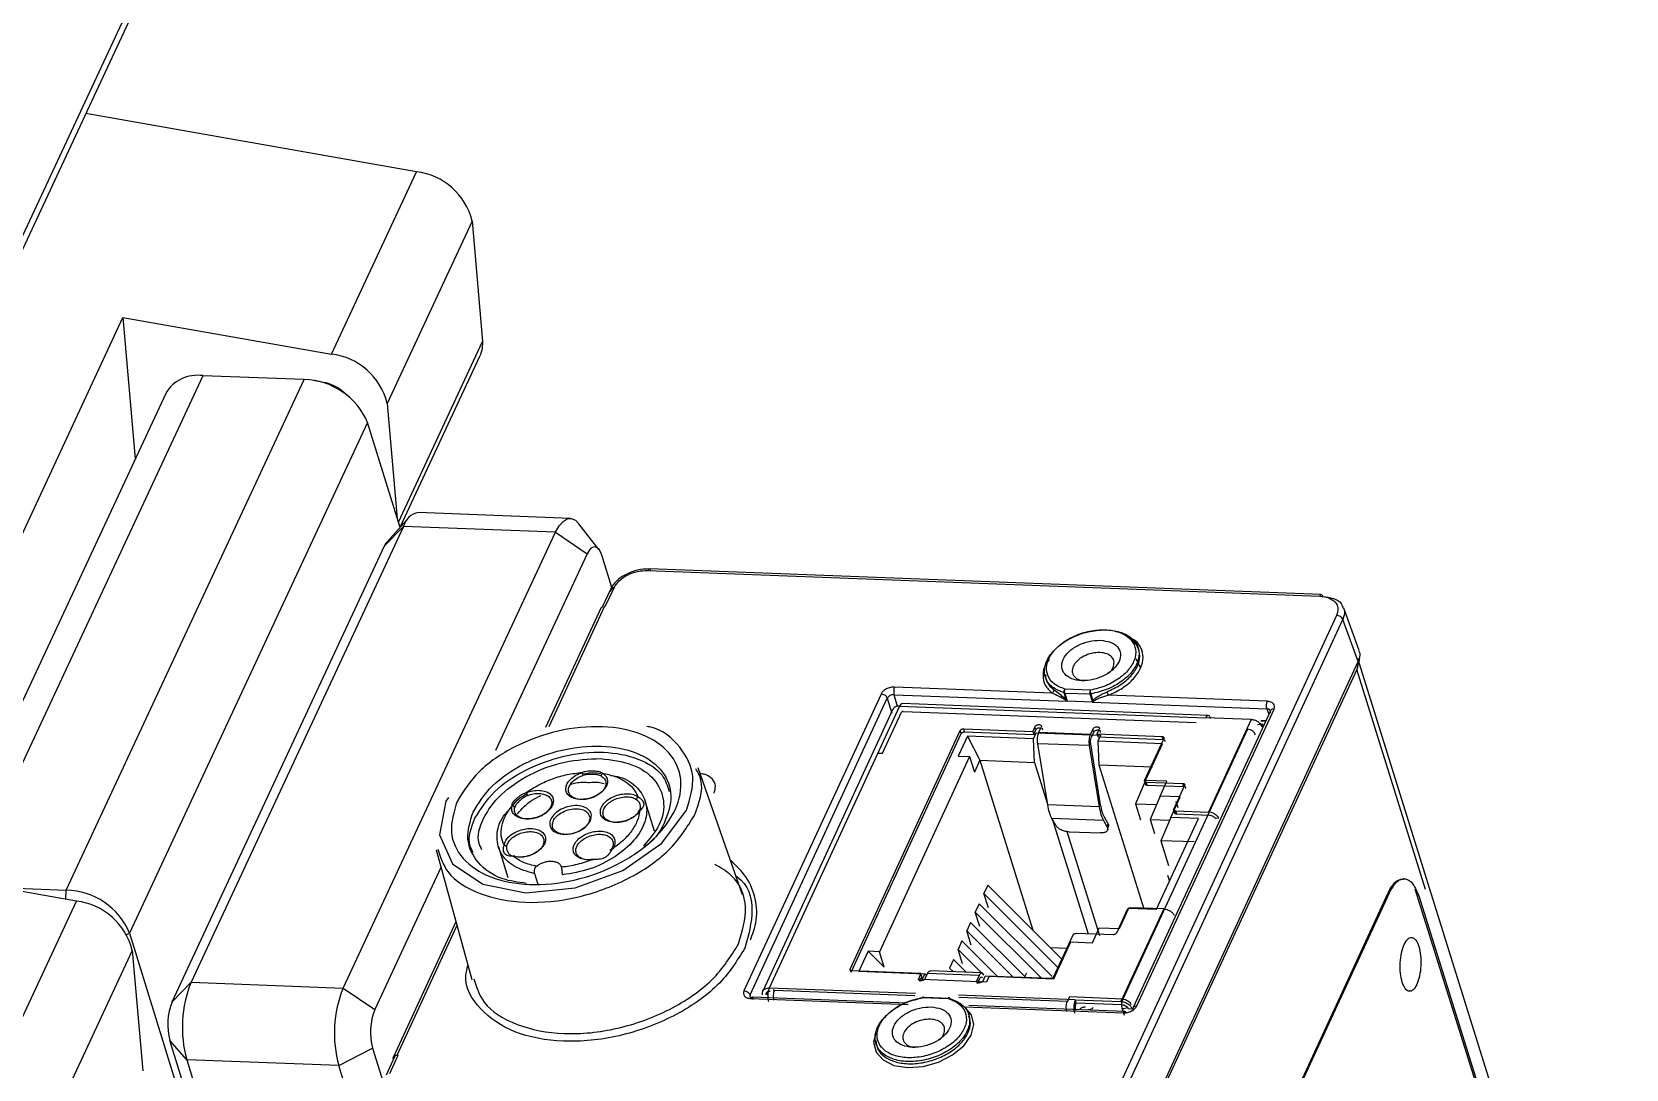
# Model space of a CAD drawing. Header units: millimetres. Extents: x 0 to 420, y 0 to 297.
# Drawn here: x 138.9 to 196.9, y 145.5 to 183.3 of the extents above; entities that cross this region are included whole.
import ezdxf

# ---------------------------------------------------------------- set-up
doc = ezdxf.new("R2010")
doc.units = ezdxf.units.MM

msp = doc.modelspace()

# ---------------------------------------------------------------- linework, layer by layer
at = {"color": 7, "linetype": 'Continuous', "lineweight": 25}
for p, q in [((90.413, 72.64), (162.492, 227.228)), ((90.285, 71.874), (162.364, 226.462)), ((152.869, 178.168), (140.836, 180.29)), ((149.775, 171.533), (152.869, 178.168)), ((154.894, 176.375), (151.801, 169.74)), ((154.894, 176.375), (155.277, 171.999)), ((132.904, 152.968), (142.185, 172.872)), ((142.185, 172.872), (149.775, 171.533)), ((142.185, 172.872), (142.635, 167.728)), ((152.209, 165.42), (155.277, 171.999)), ((152.275, 165.234), (155.192, 171.489)), ((145.092, 170.75), (136.504, 152.333)), ((140.12, 152.032), (148.781, 170.609)), ((148.781, 170.609), (145.092, 170.75)), ((143.741, 170.101), (135.536, 152.503)), ((149.489, 170.507), (149.116, 170.573)), ((150.443, 169.954), (150.153, 170.198)), ((151.801, 169.74), (152.166, 165.558)), ((151.089, 169.044), (142.427, 150.467)), ((152.269, 165.227), (151.089, 169.044)), ((152.608, 165.601), (151.811, 164.721)), ((158.47, 165.558), (152.935, 165.77)), ((152.396, 165.266), (144.663, 148.679)), ((150.197, 148.468), (157.931, 165.055)), ((152.396, 165.266), (151.705, 164.554)), ((157.931, 165.055), (152.396, 165.266)), ((157.931, 165.055), (159.085, 164.272)), ((159.51, 164.427), (158.783, 165.364)), ((143.971, 147.967), (151.705, 164.554)), ((159.085, 164.272), (155.746, 157.112)), ((159.979, 163.044), (159.625, 164.188)), ((161.291, 163.666), (185.743, 162.731)), ((185.797, 162.782), (161.345, 163.717)), ((159.925, 162.969), (159.617, 162.302)), ((159.753, 162.37), (160.06, 163.034)), ((159.921, 162.895), (160.021, 163.029)), ((159.586, 162.311), (157.568, 157.943)), ((157.695, 157.989), (159.719, 162.372)), ((159.719, 162.372), (159.753, 162.37)), ((186.357, 162.028), (178.192, 144.357)), ((187.181, 160.751), (186.619, 162.294)), ((178.422, 144.205), (186.587, 161.876)), ((187.144, 160.345), (186.587, 161.876)), ((179.155, 160.788), (179.128, 160.865)), ((178.946, 142.6), (187.144, 160.345)), ((179.052, 160.463), (179.224, 160.107)), ((187.144, 160.345), (187.122, 160.125)), ((187.122, 160.125), (187.155, 160.302)), ((196.896, 129.212), (187.13, 160.459)), ((187.174, 160.304), (187.201, 160.54)), ((175.75, 159.81), (175.772, 159.731)), ((187.091, 160.058), (178.954, 142.447)), ((187.122, 160.125), (187.091, 160.058)), ((189.594, 152.05), (187.091, 160.058)), ((169.776, 159.166), (164.785, 148.366)), ((165.015, 148.214), (170.005, 159.014)), ((170.005, 159.014), (170.169, 158.467)), ((170.38, 158.709), (170.251, 159.141)), ((170.251, 159.141), (176.555, 158.9)), ((176.002, 159.2), (170.268, 159.419)), ((176.513, 158.959), (176.441, 159.206)), ((176.441, 159.206), (176.467, 159.202)), ((176.467, 159.202), (177.381, 159.167)), ((176.467, 159.202), (176.555, 158.9)), ((177.389, 159.306), (176.475, 159.341)), ((177.381, 159.167), (177.41, 159.169)), ((177.381, 159.167), (177.472, 158.865)), ((177.41, 159.169), (177.484, 158.922)), ((183.837, 158.9), (178.057, 159.121)), ((170.211, 158.612), (165.471, 148.353)), ((170.447, 158.725), (165.708, 148.467)), ((169.836, 157.008), (170.526, 158.503)), ((170.447, 158.725), (181.589, 158.299)), ((181.684, 158.389), (170.542, 158.815)), ((170.583, 158.532), (181.247, 158.124)), ((176.491, 158.943), (176.513, 158.959)), ((176.555, 158.9), (176.491, 158.943)), ((176.555, 158.9), (176.513, 158.959)), ((177.472, 158.864), (176.555, 158.9)), ((177.484, 158.922), (177.472, 158.865)), ((177.517, 158.903), (177.472, 158.865)), ((177.472, 158.865), (183.821, 158.622)), ((177.484, 158.922), (177.517, 158.903)), ((183.948, 158.554), (178.958, 147.754)), ((179.093, 147.819), (184.083, 158.619)), ((183.821, 158.622), (183.89, 158.43)), ((183.954, 158.558), (183.956, 158.568)), ((168.653, 149.158), (172.663, 157.836)), ((172.698, 157.724), (172.663, 157.836)), ((172.786, 157.899), (175.298, 157.803)), ((172.821, 157.788), (172.786, 157.899)), ((175.376, 157.973), (175.298, 157.803)), ((175.333, 157.692), (175.411, 157.861)), ((175.411, 157.861), (175.376, 157.973)), ((175.525, 157.778), (175.611, 157.964)), ((177.485, 157.892), (177.399, 157.706)), ((177.52, 157.78), (177.485, 157.892)), ((177.641, 157.714), (177.719, 157.883)), ((183.112, 157.883), (178.577, 148.068)), ((183.249, 158.236), (181.589, 158.299)), ((183.249, 158.236), (181.693, 154.869)), ((183.597, 158.196), (183.779, 158.189)), ((183.782, 158.196), (183.598, 158.203)), ((183.69, 157.997), (183.663, 158.083)), ((168.688, 149.047), (172.698, 157.724)), ((172.925, 157.629), (172.59, 156.903)), ((172.821, 157.788), (175.333, 157.692)), ((175.323, 157.537), (172.925, 157.629)), ((172.925, 157.629), (173.373, 156.753)), ((175.298, 157.803), (175.333, 157.692)), ((175.323, 157.537), (175.422, 157.752)), ((175.364, 156.677), (175.323, 157.537)), ((175.422, 157.752), (177.765, 157.663)), ((175.843, 155.133), (175.481, 157.359)), ((177.355, 157.288), (175.481, 157.359)), ((175.525, 157.778), (177.399, 157.706)), ((177.355, 157.288), (177.717, 155.061)), ((177.771, 155.129), (177.409, 157.355)), ((177.434, 157.595), (177.52, 157.78)), ((177.641, 157.714), (180.005, 157.623)), ((177.676, 157.602), (177.641, 157.714)), ((177.765, 157.663), (177.666, 157.448)), ((180.016, 157.358), (177.666, 157.448)), ((177.666, 157.448), (177.707, 156.587)), ((177.676, 157.602), (180.04, 157.512)), ((180.067, 157.553), (179.365, 156.034)), ((179.398, 156.019), (180.016, 157.358)), ((180.04, 157.512), (180.005, 157.623)), ((169.662, 157.015), (169.836, 157.008)), ((172.996, 156.888), (169.716, 149.789)), ((172.59, 156.903), (172.996, 156.888)), ((172.996, 156.888), (173.173, 156.32)), ((173.373, 156.753), (173.173, 156.32)), ((173.373, 156.753), (175.305, 150.572)), ((173.373, 156.753), (175.364, 156.677)), ((175.364, 156.677), (175.839, 155.159)), ((164.738, 151.862), (163.123, 156.478)), ((177.707, 156.587), (179.652, 156.513)), ((177.707, 156.587), (179.343, 151.355)), ((179.398, 156.019), (179.034, 155.174)), ((179.362, 156.001), (179.397, 155.889)), ((180.183, 155.989), (179.398, 156.019)), ((179.427, 155.964), (180.765, 155.913)), ((179.461, 155.852), (179.427, 155.964)), ((179.461, 155.852), (180.8, 155.801)), ((179.932, 155.447), (180.183, 155.989)), ((180.826, 155.843), (180.43, 154.985)), ((180.8, 155.801), (180.765, 155.913)), ((161.537, 154.181), (161.196, 155.27)), ((177.717, 155.061), (175.843, 155.133)), ((179.034, 155.174), (179.819, 155.144)), ((179.034, 155.174), (179.219, 154.582)), ((179.932, 155.447), (179.568, 154.602)), ((180.67, 155.419), (179.932, 155.447)), ((180.326, 154.673), (180.67, 155.419)), ((180.427, 154.951), (180.462, 154.84)), ((180.507, 155.264), (180.576, 155.042)), ((159.171, 154.677), (159.173, 154.672)), ((177.873, 154.563), (175.999, 154.635)), ((176.135, 154.389), (175.999, 154.635)), ((176.008, 154.618), (177.314, 150.441)), ((177.873, 154.563), (178.01, 154.318)), ((178.045, 154.443), (177.909, 154.688)), ((178.01, 154.318), (178.045, 154.443)), ((178.025, 154.223), (178.061, 154.348)), ((179.568, 154.602), (180.306, 154.574)), ((179.568, 154.602), (179.728, 154.089)), ((179.803, 151.337), (181.327, 154.635)), ((180.326, 154.673), (179.961, 153.828)), ((181.327, 154.635), (180.326, 154.673)), ((180.491, 154.915), (181.693, 154.869)), ((180.491, 154.915), (180.526, 154.803)), ((180.526, 154.803), (181.728, 154.757)), ((182.075, 154.648), (181.946, 154.631)), ((176.542, 154.169), (177.727, 150.376)), ((176.626, 154.157), (177.762, 154.113)), ((181.18, 153.782), (179.961, 153.828)), ((179.961, 153.828), (180.245, 152.921)), ((153.58, 153.495), (154.882, 148.781)), ((155.851, 153.6), (156.198, 152.489)), ((140.495, 151.629), (132.904, 152.968)), ((153.759, 152.849), (151.351, 147.685)), ((157.295, 152.23), (157.173, 152.623)), ((137.682, 152.125), (140.12, 152.032)), ((140.101, 151.699), (140.12, 152.032)), ((173.663, 152.212), (173.522, 151.907)), ((176.383, 149.495), (173.663, 152.212)), ((180.202, 152.574), (180.271, 152.352)), ((188.822, 152.444), (188.776, 152.446)), ((194.328, 135.74), (189.224, 152.068)), ((137.401, 144.995), (140.495, 151.629)), ((173.35, 151.535), (173.209, 151.23)), ((176, 148.887), (173.35, 151.535)), ((173.685, 151.386), (173.522, 151.907)), ((173.522, 151.907), (176.242, 149.19)), ((181.762, 137.927), (188.235, 151.936)), ((181.808, 137.925), (188.281, 151.934)), ((188.235, 151.936), (188.281, 151.934)), ((189.362, 151.78), (194.247, 136.153)), ((154.303, 150.876), (152.031, 145.958)), ((173.372, 150.708), (173.209, 151.23)), ((173.209, 151.23), (175.617, 148.824)), ((178.74, 151.327), (178.344, 150.469)), ((178.457, 150.63), (178.802, 151.375)), ((180.065, 151.344), (178.509, 147.977)), ((178.802, 151.375), (179.803, 151.337)), ((180.065, 151.344), (178.863, 151.39)), ((142.329, 150.417), (142.427, 150.467)), ((142.427, 150.467), (151.901, 119.824)), ((152.168, 146.028), (154.342, 150.734)), ((173.037, 150.857), (172.896, 150.552)), ((173.059, 150.03), (172.896, 150.552)), ((172.896, 150.552), (174.586, 148.864)), ((175.049, 148.846), (173.037, 150.857)), ((176.759, 150.394), (176.057, 148.875)), ((178.221, 150.406), (176.882, 150.457)), ((177.469, 150.116), (177.719, 150.658)), ((177.719, 150.658), (178.457, 150.63)), ((142.52, 149.836), (139.426, 143.201)), ((142.52, 149.836), (142.903, 145.46)), ((169.31, 149.804), (168.975, 149.078)), ((169.716, 149.789), (169.31, 149.804)), ((169.31, 149.804), (169.893, 149.222)), ((169.893, 149.222), (169.716, 149.789)), ((172.724, 150.179), (172.583, 149.874)), ((172.746, 149.352), (172.583, 149.874)), ((172.583, 149.874), (173.521, 148.937)), ((174.018, 148.885), (172.724, 150.179)), ((176.572, 149.903), (175.951, 149.927)), ((176.065, 148.807), (176.684, 150.146)), ((176.684, 150.146), (177.469, 150.116)), ((168.688, 149.047), (168.653, 149.158)), ((172.411, 149.501), (172.27, 149.196)), ((172.27, 149.196), (172.41, 149.056)), ((172.874, 149.039), (172.411, 149.501)), ((144.663, 148.679), (143.971, 147.967)), ((144.663, 148.679), (150.197, 148.468)), ((171.227, 148.992), (168.715, 149.088)), ((168.975, 149.078), (171.372, 148.987)), ((171.227, 148.992), (171.149, 148.823)), ((171.149, 148.823), (171.184, 148.711)), ((171.184, 148.711), (171.262, 148.88)), ((171.262, 148.88), (171.227, 148.992)), ((171.273, 148.772), (171.372, 148.987)), ((173.616, 148.682), (171.273, 148.772)), ((171.372, 148.987), (171.437, 148.93)), ((171.383, 148.814), (171.469, 148.999)), ((173.343, 148.928), (171.469, 148.999)), ((173.438, 149.017), (171.564, 149.089)), ((173.343, 148.928), (173.258, 148.742)), ((173.258, 148.742), (173.292, 148.63)), ((173.292, 148.63), (173.378, 148.816)), ((173.492, 148.733), (173.57, 148.903)), ((175.934, 148.812), (173.57, 148.903)), ((173.715, 148.897), (173.616, 148.682)), ((173.715, 148.897), (176.065, 148.807)), ((175.07, 149.011), (175.011, 148.884)), ((150.197, 148.468), (151.351, 147.685)), ((165.031, 148.085), (170.765, 147.866)), ((170.723, 147.92), (165.085, 148.136)), ((165.662, 148.338), (165.605, 148.213)), ((171.027, 148.263), (165.708, 148.467)), ((171.003, 148.188), (165.894, 148.383)), ((171.293, 148.127), (172.208, 148.092)), ((172.261, 148.086), (171.347, 148.121)), ((176.849, 148.04), (172.591, 148.203)), ((176.558, 147.975), (172.609, 148.126)), ((176.635, 148.142), (176.558, 147.975)), ((178.577, 148.068), (176.635, 148.142)), ((176.884, 147.929), (176.849, 148.04)), ((176.849, 148.04), (178.509, 147.977)), ((172.82, 147.787), (178.6, 147.566)), ((172.991, 147.446), (172.963, 147.523)), ((178.655, 147.617), (172.971, 147.834)), ((176.884, 147.929), (178.544, 147.865)), ((177.265, 147.679), (177.474, 147.725)), ((177.474, 147.725), (177.496, 147.772)), ((178.558, 147.709), (178.632, 147.474)), ((178.914, 147.704), (178.775, 147.709)), ((144.506, 145.858), (143.893, 146.557)), ((152.905, 117.409), (143.893, 146.557)), ((150.041, 145.646), (151.272, 146.274)), ((151.272, 146.274), (151.702, 144.885)), ((169.586, 146.468), (169.608, 146.389)), ((150.041, 145.646), (144.506, 145.858)), ((144.506, 145.858), (153.287, 117.458)), ((158.822, 117.246), (150.041, 145.646)), ((152.068, 145.965), (151.76, 145.298)), ((151.895, 145.363), (152.202, 146.026)), ((152.049, 145.986), (152.052, 145.99)), ((152.083, 145.985), (152.049, 145.986)), ((152.052, 145.99), (152.055, 145.993)), ((152.052, 145.99), (152.087, 145.989)), ((152.055, 145.993), (152.091, 145.994)), ((152.087, 145.989), (152.083, 145.985)), ((152.091, 145.994), (152.087, 145.989)), ((152.202, 146.026), (152.168, 146.028))]:
    msp.add_line(p, q, dxfattribs=at)
at = {"color": 7, "linetype": 'Continuous', "lineweight": 25, "flags": 128}
for points in [[(155.277, 171.999), (155.265, 171.721), (155.192, 171.489)], [(157.931, 165.055), (158.061, 165.285), (158.203, 165.449), (158.353, 165.54), (158.504, 165.555), (158.651, 165.494), (158.783, 165.364)], [(151.705, 164.554), (151.77, 164.669), (151.811, 164.721)], [(159.625, 164.188), (159.574, 164.321), (159.513, 164.424), (159.444, 164.491), (159.371, 164.522), (159.295, 164.515), (159.22, 164.469), (159.149, 164.387), (159.085, 164.272)], [(154.03, 155.403), (153.933, 155.272), (153.706, 154.047), (154.181, 152.983), (155.285, 152.241), (156.85, 151.936), (158.639, 152.113), (160.378, 152.746), (161.802, 153.737), (162.696, 154.937), (162.696, 154.937)], [(169.586, 146.829), (169.508, 146.494), (169.594, 146.138), (169.849, 145.849), (170.248, 145.654), (170.752, 145.573), (171.312, 145.614), (171.873, 145.772), (172.382, 146.032), (172.788, 146.368), (173.053, 146.749), (173.15, 147.138), (173.07, 147.495), (172.82, 147.787), (172.82, 147.787)]]:
    msp.add_lwpolyline(points, dxfattribs=at)
at = {"color": 7, "linetype": 'Continuous', "lineweight": 25}
for centre, radius, start, end in [((152.596, 175.819), 2.365, 13.59185, 83.36352), ((149.502, 169.184), 2.365, 13.59185, 83.36352), ((144.895, 169.431), 1.334, 81.50927, 149.86545), ((148.725, 168.042), 2.567, 22.95731, 88.73041), ((149.237, 169.1), 1.429, 50.16413, 79.83995), ((153.061, 165.096), 0.686, 100.57359, 165.60226), ((140.063, 149.465), 2.567, 22.95731, 88.73041), ((140.222, 149.28), 2.365, 13.59185, 83.36352), ((148.78, 147.036), 4.434, 158.24067, 195.40885), ((146.03, 147.146), 2.217, 158.24067, 195.40885), ((154.315, 146.824), 4.434, 158.24067, 195.40885), ((153.41, 146.863), 2.217, 158.24067, 195.40885)]:
    msp.add_arc(centre, radius, start, end, dxfattribs=at)
for points, knots in [([(161.346, 163.717), (161.204, 163.71), (160.918, 163.696), (160.487, 163.533), (160.123, 163.287), (159.996, 163.084), (159.932, 162.982)], [0, 0, 0, 0, 0.2482541, 0.4976332, 0.7478751, 1, 1, 1, 1]), ([(160.06, 163.034), (160.114, 163.121), (160.223, 163.295), (160.538, 163.507), (160.914, 163.648), (161.165, 163.66), (161.291, 163.666)], [0, 0, 0, 0, 0.250442, 0.5001342, 0.7500791, 1, 1, 1, 1]), ([(185.743, 162.731), (185.859, 162.716), (186.09, 162.685), (186.325, 162.521), (186.436, 162.292), (186.383, 162.116), (186.357, 162.028)], [0, 0, 0, 0, 0.249916, 0.499855, 0.749553, 1, 1, 1, 1]), ([(185.85, 162.719), (185.986, 162.701), (186.258, 162.663), (186.507, 162.519), (186.553, 162.396), (186.564, 162.364)], [0, 0, 0, 0, 0.426959, 0.853942, 1, 1, 1, 1]), ([(186.564, 162.364), (186.598, 162.307), (186.684, 162.163), (186.623, 161.984), (186.587, 161.876)], [0, 0, 0, 0, 0.3959936, 1, 1, 1, 1]), ([(178.004, 159.249), (178.17, 159.327), (178.502, 159.482), (178.886, 159.814), (179.135, 160.179), (179.225, 160.555), (179.132, 160.889), (178.985, 161.106), (178.842, 161.173), (178.826, 161.18)], [0, 0, 0, 0, 0.163429, 0.326858, 0.490287, 0.653716, 0.817145, 0.980574, 1, 1, 1, 1]), ([(178.057, 159.121), (178.232, 159.203), (178.583, 159.367), (178.988, 159.718), (179.252, 160.104), (179.347, 160.5), (179.248, 160.853), (179.094, 161.082), (178.945, 161.152), (178.931, 161.158)], [0, 0, 0, 0, 0.163805, 0.327611, 0.491416, 0.655222, 0.819027, 0.982832, 1, 1, 1, 1]), ([(187.16, 160.747), (187.177, 160.717), (187.241, 160.598), (187.185, 160.453), (187.144, 160.345)], [0, 0, 0, 0, 0.256516, 1, 1, 1, 1]), ([(175.896, 160.42), (175.85, 160.359), (175.708, 160.173), (175.65, 159.844), (175.716, 159.477), (175.906, 159.292), (176.002, 159.2)], [0, 0, 0, 0, 0.137705, 0.425137, 0.712568, 1, 1, 1, 1]), ([(178.22, 160.124), (178.241, 160.193), (178.282, 160.331), (178.195, 160.511), (178.01, 160.637), (177.745, 160.688), (177.442, 160.658), (177.148, 160.551), (176.907, 160.384), (176.756, 160.181), (176.717, 159.973), (176.799, 159.795), (176.961, 159.675), (177.113, 159.654), (177.175, 159.645)], [0, 0, 0, 0, 0.085546, 0.171093, 0.256639, 0.342185, 0.427732, 0.513278, 0.598824, 0.684371, 0.769917, 0.855463, 0.94101, 1, 1, 1, 1]), ([(175.761, 159.878), (175.771, 159.781), (175.796, 159.568), (175.965, 159.41), (176.059, 159.324)], [0, 0, 0, 0, 0.450426, 1, 1, 1, 1]), ([(178.058, 159.917), (178.063, 159.92), (178.147, 159.977), (178.184, 160.053), (178.22, 160.124)], [0, 0, 0, 0, 0.057575, 1, 1, 1, 1]), ([(170.268, 159.419), (170.218, 159.417), (170.117, 159.413), (169.967, 159.356), (169.841, 159.271), (169.797, 159.201), (169.776, 159.166)], [0, 0, 0, 0, 0.250023, 0.5, 0.749977, 1, 1, 1, 1]), ([(170.251, 159.141), (170.238, 159.141), (170.213, 159.141), (170.162, 159.133), (170.1, 159.111), (170.05, 159.076), (170.02, 159.042), (170.01, 159.024), (170.005, 159.014)], [0, 0, 0, 0, 0.130482, 0.257481, 0.5, 0.742519, 0.869518, 1, 1, 1, 1]), ([(170.251, 159.141), (170.239, 159.14), (170.213, 159.14), (170.162, 159.131), (170.101, 159.109), (170.05, 159.074), (170.02, 159.041), (170.01, 159.023), (170.005, 159.014)], [0, 0, 0, 0, 0.130422, 0.257412, 0.5, 0.742588, 0.869578, 1, 1, 1, 1]), ([(176.491, 158.943), (176.452, 158.967), (176.368, 159.021), (176.196, 159.104), (176.078, 159.162), (176.002, 159.2)], [0, 0, 0, 0, 0.226059, 0.493454, 1, 1, 1, 1]), ([(176.513, 158.959), (176.479, 158.991), (176.4, 159.066), (176.231, 159.188), (176.126, 159.271), (176.059, 159.324)], [0, 0, 0, 0, 0.213527, 0.502934, 1, 1, 1, 1]), ([(177.484, 158.922), (177.51, 158.951), (177.572, 159.021), (177.752, 159.13), (177.907, 159.203), (178.004, 159.249)], [0, 0, 0, 0, 0.213505, 0.502849, 1, 1, 1, 1]), ([(178.057, 159.121), (177.959, 159.09), (177.808, 159.042), (177.626, 158.973), (177.551, 158.925), (177.517, 158.903)], [0, 0, 0, 0, 0.505812, 0.774287, 1, 1, 1, 1]), ([(170.447, 158.725), (170.407, 158.723), (170.326, 158.718), (170.244, 158.672), (170.224, 158.626), (170.217, 158.609)], [0, 0, 0, 0, 0.384859, 0.769717, 1, 1, 1, 1]), ([(170.542, 158.812), (170.526, 158.81), (170.492, 158.805), (170.463, 158.753), (170.447, 158.725)], [0, 0, 0, 0, 0.47355, 1, 1, 1, 1]), ([(170.583, 158.532), (170.577, 158.532), (170.568, 158.531), (170.556, 158.528), (170.546, 158.523), (170.533, 158.515), (170.528, 158.507), (170.526, 158.503)], [0, 0, 0, 0, 0.253895, 0.375849, 0.500976, 0.750488, 1, 1, 1, 1]), ([(183.944, 158.481), (183.947, 158.491), (183.954, 158.509), (183.954, 158.544), (183.937, 158.582), (183.898, 158.608), (183.857, 158.62), (183.833, 158.621), (183.821, 158.622)], [0, 0, 0, 0, 0.130482, 0.257481, 0.5, 0.742519, 0.869518, 1, 1, 1, 1]), ([(183.944, 158.481), (183.947, 158.49), (183.954, 158.508), (183.954, 158.542), (183.938, 158.58), (183.899, 158.606), (183.858, 158.619), (183.833, 158.621), (183.821, 158.622)], [0, 0, 0, 0, 0.130422, 0.257412, 0.5, 0.742588, 0.869578, 1, 1, 1, 1]), ([(184.083, 158.619), (184.093, 158.654), (184.115, 158.725), (184.07, 158.816), (183.977, 158.883), (183.884, 158.894), (183.837, 158.9)], [0, 0, 0, 0, 0.250023, 0.5, 0.749977, 1, 1, 1, 1]), ([(162.696, 154.937), (162.824, 155.357), (163.08, 156.197), (162.52, 157.25), (161.84, 157.876), (161.285, 157.98), (161.255, 157.986)], [0, 0, 0, 0, 0.327121, 0.654241, 0.981362, 1, 1, 1, 1]), ([(154.926, 154.867), (155.131, 155.197), (155.543, 155.856), (156.744, 156.669), (158.163, 157.188), (159.633, 157.334), (160.918, 157.083), (161.822, 156.476), (162.22, 155.597), (162.001, 154.61), (161.582, 153.885), (161.175, 153.606), (161.151, 153.59)], [0, 0, 0, 0, 0.110362, 0.220724, 0.331086, 0.441448, 0.55181, 0.662172, 0.772534, 0.882896, 0.993258, 1, 1, 1, 1]), ([(154.995, 154.644), (155.201, 154.973), (155.613, 155.633), (156.814, 156.446), (158.232, 156.965), (159.706, 157.112), (160.974, 156.856), (161.841, 156.329), (162.003, 155.826), (162.069, 155.622)], [0, 0, 0, 0, 0.149529, 0.299059, 0.448588, 0.598118, 0.747647, 0.897177, 1, 1, 1, 1]), ([(155.253, 153.497), (155.212, 153.576), (155.037, 153.909), (155.25, 154.642), (155.889, 155.53), (156.959, 156.268), (158.265, 156.76), (159.133, 156.798), (159.567, 156.817)], [0, 0, 0, 0, 0.058798, 0.247038, 0.435279, 0.623519, 0.81176, 1, 1, 1, 1]), ([(159.567, 156.817), (159.968, 156.766), (160.771, 156.665), (161.588, 156.09), (161.937, 155.303), (161.806, 154.419), (161.344, 153.882), (161.129, 153.634)], [0, 0, 0, 0, 0.205649, 0.411297, 0.616946, 0.822594, 1, 1, 1, 1]), ([(159.946, 156.2), (160.053, 156.184), (160.459, 156.124), (160.944, 155.773), (161.282, 155.207), (161.239, 154.522), (160.835, 153.828), (160.121, 153.219), (159.19, 152.756), (158.518, 152.641), (158.182, 152.584)], [0, 0, 0, 0, 0.048691, 0.184592, 0.320494, 0.456395, 0.592296, 0.728197, 0.864099, 1, 1, 1, 1]), ([(158.899, 156.312), (158.934, 156.326), (159.004, 156.354), (159.118, 156.369), (159.229, 156.373), (159.333, 156.37), (159.427, 156.365), (159.51, 156.354), (159.583, 156.332), (159.62, 156.299), (159.639, 156.283)], [0, 0, 0, 0, 0.128333, 0.255902, 0.38343, 0.499961, 0.616026, 0.74407, 0.87203, 1, 1, 1, 1]), ([(158.916, 156.26), (159.079, 156.287), (159.332, 156.329), (159.542, 156.279), (159.617, 156.261)], [0, 0, 0, 0, 0.643168, 1, 1, 1, 1]), ([(159.599, 156.18), (159.556, 156.197), (159.471, 156.232), (159.309, 156.235), (159.12, 156.245), (158.996, 156.218), (158.934, 156.205)], [0, 0, 0, 0, 0.24998, 0.500066, 0.750091, 1, 1, 1, 1]), ([(162.983, 154.747), (163.153, 155.198), (163.385, 155.814), (163.112, 156.313), (163.039, 156.447)], [0, 0, 0, 0, 0.731979, 1, 1, 1, 1]), ([(163.698, 155.557), (163.725, 155.645), (163.78, 155.831), (163.657, 156.072), (163.45, 156.233), (163.26, 156.261), (163.195, 156.271)], [0, 0, 0, 0, 0.267076, 0.558829, 0.850582, 1, 1, 1, 1]), ([(156.347, 155.096), (156.348, 155.119), (156.351, 155.166), (156.383, 155.226), (156.432, 155.285), (156.496, 155.346), (156.571, 155.414), (156.657, 155.481), (156.755, 155.543), (156.828, 155.566), (156.864, 155.578)], [0, 0, 0, 0, 0.128199, 0.255887, 0.383494, 0.499959, 0.616351, 0.74402, 0.87161, 1, 1, 1, 1]), ([(156.369, 155.094), (156.438, 155.189), (156.562, 155.359), (156.783, 155.483), (156.882, 155.539)], [0, 0, 0, 0, 0.553706, 1, 1, 1, 1]), ([(158.477, 155.879), (158.541, 155.898), (158.774, 155.969), (158.999, 155.956), (159.164, 155.948)], [0, 0, 0, 0, 0.27232, 1, 1, 1, 1]), ([(159.164, 155.948), (159.276, 155.959), (159.474, 155.978), (159.628, 155.929), (159.695, 155.907)], [0, 0, 0, 0, 0.5653657, 1, 1, 1, 1]), ([(157.173, 152.623), (156.901, 152.703), (156.357, 152.864), (155.875, 153.382), (155.754, 154.019), (155.899, 154.589), (156.18, 154.885), (156.258, 154.968)], [0, 0, 0, 0, 0.227902, 0.455805, 0.683707, 0.91161, 1, 1, 1, 1]), ([(156.906, 155.474), (156.848, 155.443), (156.737, 155.384), (156.604, 155.26), (156.494, 155.158), (156.459, 155.08), (156.442, 155.041)], [0, 0, 0, 0, 0.261014, 0.497279, 0.746468, 1, 1, 1, 1]), ([(156.543, 154.809), (156.702, 154.988), (156.929, 155.245), (157.29, 155.422), (157.4, 155.475)], [0, 0, 0, 0, 0.6964442, 1, 1, 1, 1]), ([(157.846, 154.524), (157.847, 154.533), (157.857, 154.601), (157.975, 154.732), (158.182, 154.881), (158.447, 154.977), (158.718, 155.004), (158.952, 154.957), (159.111, 154.86), (159.141, 154.767), (159.153, 154.729)], [0, 0, 0, 0, 0.0200552, 0.1665858, 0.3131164, 0.4596471, 0.6061777, 0.7527083, 0.899239, 1, 1, 1, 1]), ([(161.006, 155.147), (160.999, 155.171), (160.982, 155.237), (160.927, 155.289), (160.892, 155.321)], [0, 0, 0, 0, 0.366211, 1, 1, 1, 1]), ([(160.937, 155.422), (160.964, 155.408), (161.017, 155.38), (161.08, 155.312), (161.123, 155.24), (161.143, 155.169), (161.139, 155.105), (161.112, 155.045), (161.065, 154.986), (161.021, 154.941), (160.999, 154.918)], [0, 0, 0, 0, 0.128199, 0.255887, 0.383494, 0.499959, 0.616351, 0.74402, 0.87161, 1, 1, 1, 1]), ([(160.948, 154.869), (160.971, 154.907), (161.018, 154.984), (161.036, 155.071), (161.013, 155.129), (161.006, 155.147)], [0, 0, 0, 0, 0.412755, 0.825577, 1, 1, 1, 1]), ([(153.65, 153.52), (153.742, 153.23), (153.958, 152.546), (155.115, 151.836), (156.785, 151.5), (158.725, 151.693), (160.59, 152.376), (162.17, 153.446), (162.712, 154.313), (162.983, 154.747)], [0, 0, 0, 0, 0.1099726, 0.2583105, 0.4066484, 0.5549863, 0.7033242, 0.8516621, 1, 1, 1, 1]), ([(156.871, 152.274), (156.569, 152.315), (155.83, 152.417), (155.05, 152.999), (154.622, 153.863), (154.824, 154.532), (154.926, 154.867)], [0, 0, 0, 0, 0.186898, 0.457932, 0.728966, 1, 1, 1, 1]), ([(154.933, 153.397), (154.886, 153.484), (154.691, 153.85), (154.864, 154.3), (154.995, 154.644)], [0, 0, 0, 0, 0.238011, 1, 1, 1, 1]), ([(159.142, 154.5), (159.104, 154.439), (159.028, 154.317), (158.807, 154.168), (158.545, 154.072), (158.275, 154.045), (158.037, 154.091), (157.873, 154.204), (157.796, 154.357), (157.83, 154.471), (157.846, 154.524)], [0, 0, 0, 0, 0.127176, 0.254352, 0.381527, 0.508703, 0.635879, 0.763055, 0.89023, 1, 1, 1, 1]), ([(159.153, 154.729), (159.162, 154.713), (159.198, 154.646), (159.166, 154.563), (159.142, 154.5)], [0, 0, 0, 0, 0.238011, 1, 1, 1, 1]), ([(178.057, 154.35), (178.06, 154.353), (178.077, 154.379), (178.06, 154.414), (178.045, 154.443)], [0, 0, 0, 0, 0.141308, 1, 1, 1, 1]), ([(156.391, 153.256), (156.357, 153.259), (156.291, 153.264), (156.208, 153.276), (156.14, 153.302), (156.088, 153.345), (156.05, 153.41), (156.03, 153.491), (156.028, 153.58), (156.046, 153.634), (156.055, 153.661)], [0, 0, 0, 0, 0.1283341, 0.2559059, 0.3834365, 0.4999688, 0.6159806, 0.7440798, 0.8720311, 1, 1, 1, 1]), ([(156.151, 153.611), (156.147, 153.565), (156.143, 153.515), (156.164, 153.474), (156.166, 153.472)], [0, 0, 0, 0, 0.937444, 1, 1, 1, 1]), ([(156.166, 153.472), (156.182, 153.432), (156.215, 153.351), (156.311, 153.286), (156.405, 153.26), (156.452, 153.248)], [0, 0, 0, 0, 0.318271, 0.659216, 1, 1, 1, 1]), ([(159.978, 153.511), (159.964, 153.484), (159.937, 153.431), (159.878, 153.344), (159.806, 153.267), (159.72, 153.207), (159.62, 153.169), (159.511, 153.15), (159.396, 153.145), (159.322, 153.145), (159.286, 153.146)], [0, 0, 0, 0, 0.128334, 0.255906, 0.383437, 0.499969, 0.615981, 0.74408, 0.872031, 1, 1, 1, 1]), ([(157.173, 152.623), (157.168, 152.644), (157.158, 152.688), (157.162, 152.756), (157.176, 152.808), (157.197, 152.856), (157.221, 152.882), (157.237, 152.898)], [0, 0, 0, 0, 0.251088, 0.501429, 0.637474, 0.765754, 1, 1, 1, 1]), ([(158.144, 152.863), (158.147, 152.846), (158.151, 152.819), (158.156, 152.77), (158.16, 152.717), (158.166, 152.649), (158.177, 152.605), (158.182, 152.584)], [0, 0, 0, 0, 0.235551, 0.364736, 0.501856, 0.751237, 1, 1, 1, 1]), ([(164.594, 150.074), (164.724, 150.524), (164.986, 151.423), (164.584, 152.467), (163.939, 152.842), (163.724, 152.967)], [0, 0, 0, 0, 0.4, 0.8, 1, 1, 1, 1]), ([(165.021, 150.218), (165.098, 150.423), (165.291, 150.931), (165.236, 151.724), (164.933, 152.516), (164.506, 152.916), (164.302, 153.106)], [0, 0, 0, 0, 0.189568, 0.471181, 0.748191, 1, 1, 1, 1]), ([(164.502, 152.536), (164.516, 152.527), (164.948, 152.241), (165.207, 151.308), (164.951, 150.384), (164.823, 149.923)], [0, 0, 0, 0, 0.016342, 0.508171, 1, 1, 1, 1]), ([(188.235, 151.936), (188.323, 152.093), (188.489, 152.393), (188.684, 152.419), (188.777, 152.432)], [0, 0, 0, 0, 0.52645, 1, 1, 1, 1]), ([(164.823, 149.923), (164.533, 149.457), (163.951, 148.526), (162.257, 147.379), (160.253, 146.645), (158.181, 146.44), (156.355, 146.793), (155.124, 147.658), (154.57, 148.574), (154.71, 149.166), (154.74, 149.293)], [0, 0, 0, 0, 0.137527, 0.275054, 0.41258, 0.550107, 0.687634, 0.825161, 0.962688, 1, 1, 1, 1]), ([(154.953, 148.807), (155.048, 148.507), (155.272, 147.801), (156.467, 147.068), (158.192, 146.721), (160.195, 146.92), (162.122, 147.625), (163.754, 148.73), (164.314, 149.626), (164.594, 150.074)], [0, 0, 0, 0, 0.109973, 0.258311, 0.406648, 0.554986, 0.703324, 0.851662, 1, 1, 1, 1]), ([(171.469, 148.999), (171.481, 149.022), (171.507, 149.066), (171.541, 149.092), (171.559, 149.086), (171.563, 149.085)], [0, 0, 0, 0, 0.439079, 0.878157, 1, 1, 1, 1]), ([(164.785, 148.366), (164.775, 148.331), (164.754, 148.26), (164.798, 148.169), (164.892, 148.103), (164.984, 148.091), (165.031, 148.085)], [0, 0, 0, 0, 0.250023, 0.5, 0.749977, 1, 1, 1, 1]), ([(165.015, 148.214), (165.012, 148.205), (165.005, 148.187), (165.004, 148.154), (165.021, 148.117), (165.06, 148.09), (165.101, 148.077), (165.125, 148.075), (165.138, 148.073)], [0, 0, 0, 0, 0.130482, 0.257481, 0.5, 0.742519, 0.869518, 1, 1, 1, 1]), ([(165.865, 148.415), (165.864, 148.411), (165.862, 148.405), (165.864, 148.398), (165.869, 148.392), (165.877, 148.385), (165.888, 148.384), (165.894, 148.383)], [0, 0, 0, 0, 0.253895, 0.375849, 0.500976, 0.750488, 1, 1, 1, 1]), ([(169.588, 146.559), (169.603, 146.451), (169.634, 146.228), (169.885, 145.959), (170.265, 145.771), (170.751, 145.693), (171.29, 145.732), (171.83, 145.884), (172.319, 146.134), (172.711, 146.458), (172.961, 146.824), (173.062, 147.169), (173, 147.36), (172.974, 147.441)], [0, 0, 0, 0, 0.0868062, 0.1806279, 0.2744495, 0.3682711, 0.4620928, 0.5559144, 0.6497361, 0.7435577, 0.8373793, 0.931201, 1, 1, 1, 1]), ([(178.75, 147.755), (178.749, 147.754), (178.723, 147.736), (178.652, 147.715), (178.59, 147.711), (178.558, 147.709)], [0, 0, 0, 0, 0.02037, 0.510185, 1, 1, 1, 1]), ([(178.6, 147.566), (178.651, 147.568), (178.751, 147.573), (178.901, 147.63), (179.027, 147.714), (179.071, 147.784), (179.093, 147.819)], [0, 0, 0, 0, 0.2500232, 0.5, 0.7499768, 1, 1, 1, 1]), ([(172.055, 146.782), (172.076, 146.851), (172.118, 146.989), (172.031, 147.169), (171.846, 147.295), (171.58, 147.346), (171.278, 147.316), (170.983, 147.209), (170.742, 147.042), (170.591, 146.839), (170.552, 146.631), (170.634, 146.453), (170.797, 146.333), (170.949, 146.312), (171.011, 146.303)], [0, 0, 0, 0, 0.085546, 0.171093, 0.256639, 0.342185, 0.427732, 0.513278, 0.598824, 0.684371, 0.769917, 0.855463, 0.94101, 1, 1, 1, 1]), ([(171.894, 146.575), (171.898, 146.578), (171.982, 146.635), (172.02, 146.711), (172.055, 146.782)], [0, 0, 0, 0, 0.057575, 1, 1, 1, 1])]:
    msp.add_open_spline(points, degree=3, knots=knots, dxfattribs=at)
for points in [[(161.398, 163.654), (161.391, 163.671), (161.376, 163.704), (161.347, 163.721), (161.317, 163.711), (161.299, 163.681), (161.291, 163.666)], [(160.06, 163.034), (160.037, 163.033), (159.99, 163.03), (159.94, 162.999), (159.913, 162.952), (159.918, 162.914), (159.921, 162.895)], [(185.743, 162.731), (185.752, 162.746), (185.769, 162.776), (185.799, 162.786), (185.829, 162.769), (185.843, 162.736), (185.85, 162.719)], [(186.587, 161.876), (186.578, 161.896), (186.559, 161.934), (186.501, 161.984), (186.431, 162.019), (186.382, 162.025), (186.357, 162.028)], [(176.441, 159.206), (176.288, 159.268), (175.982, 159.393), (175.739, 159.731), (175.7, 160.132), (175.882, 160.559), (176.257, 160.955), (176.782, 161.271), (177.389, 161.468), (178.003, 161.521), (178.548, 161.423), (178.955, 161.188), (179.174, 160.843), (179.178, 160.433), (178.965, 160.008), (178.564, 159.623), (178.022, 159.315), (177.614, 159.218), (177.41, 159.169)], [(176.475, 159.341), (176.331, 159.4), (176.042, 159.517), (175.813, 159.837), (175.776, 160.215), (175.947, 160.618), (176.302, 160.991), (176.797, 161.289), (177.369, 161.475), (177.949, 161.525), (178.463, 161.433), (178.847, 161.211), (179.054, 160.886), (179.057, 160.499), (178.857, 160.097), (178.478, 159.735), (177.967, 159.444), (177.582, 159.352), (177.389, 159.306)], [(177.763, 161.121), (177.625, 161.116), (177.349, 161.104), (176.933, 160.947), (176.595, 160.713), (176.382, 160.427), (176.329, 160.136), (176.441, 159.883), (176.704, 159.707), (177.076, 159.635), (177.5, 159.677), (177.914, 159.827), (178.252, 160.063), (178.465, 160.348), (178.519, 160.639), (178.405, 160.891), (178.146, 161.073), (177.89, 161.105), (177.763, 161.121)], [(170.005, 159.014), (169.996, 159.034), (169.978, 159.072), (169.92, 159.122), (169.849, 159.157), (169.8, 159.163), (169.776, 159.166)], [(170.268, 159.419), (170.26, 159.4), (170.246, 159.361), (170.236, 159.284), (170.237, 159.205), (170.247, 159.162), (170.251, 159.141)], [(176.059, 159.324), (176.06, 159.313), (176.063, 159.292), (176.052, 159.256), (176.032, 159.223), (176.012, 159.207), (176.002, 159.2)], [(176.441, 159.206), (176.439, 159.217), (176.435, 159.238), (176.441, 159.277), (176.454, 159.314), (176.468, 159.332), (176.475, 159.341)], [(176.467, 159.202), (176.464, 159.213), (176.459, 159.235), (176.459, 159.274), (176.464, 159.312), (176.471, 159.332), (176.475, 159.341)], [(177.389, 159.306), (177.385, 159.297), (177.378, 159.277), (177.373, 159.239), (177.374, 159.2), (177.378, 159.178), (177.381, 159.167)], [(177.389, 159.306), (177.389, 159.297), (177.389, 159.278), (177.394, 159.24), (177.401, 159.201), (177.407, 159.18), (177.41, 159.169)], [(178.057, 159.121), (178.053, 159.129), (178.044, 159.146), (178.029, 159.181), (178.015, 159.218), (178.008, 159.239), (178.004, 159.249)], [(183.821, 158.622), (183.816, 158.643), (183.806, 158.686), (183.806, 158.765), (183.815, 158.842), (183.83, 158.881), (183.837, 158.9)], [(184.083, 158.619), (184.06, 158.618), (184.013, 158.616), (183.964, 158.584), (183.936, 158.538), (183.941, 158.5), (183.944, 158.481)], [(154.348, 155.257), (154.581, 155.63), (155.047, 156.376), (156.406, 157.296), (158.011, 157.884), (159.675, 158.048), (161.128, 157.764), (162.154, 157.076), (162.595, 156.087), (162.384, 154.949), (161.554, 153.835), (160.231, 152.914), (158.615, 152.326), (156.955, 152.162), (155.499, 152.445), (154.483, 153.133), (154.006, 154.123), (154.234, 154.879), (154.348, 155.257)], [(172.663, 157.836), (172.668, 157.845), (172.679, 157.862), (172.711, 157.883), (172.748, 157.898), (172.773, 157.899), (172.786, 157.899)], [(175.376, 157.973), (175.383, 157.984), (175.397, 158.006), (175.437, 158.033), (175.485, 158.05), (175.534, 158.055), (175.577, 158.047), (175.607, 158.026), (175.621, 157.997), (175.614, 157.975), (175.611, 157.964)], [(175.411, 157.861), (175.418, 157.872), (175.432, 157.894), (175.472, 157.921), (175.519, 157.939), (175.569, 157.943), (175.612, 157.935), (175.642, 157.915), (175.656, 157.886), (175.649, 157.863), (175.646, 157.852)], [(177.485, 157.892), (177.492, 157.903), (177.506, 157.925), (177.546, 157.952), (177.593, 157.97), (177.642, 157.974), (177.685, 157.966), (177.715, 157.946), (177.729, 157.916), (177.723, 157.894), (177.719, 157.883)], [(177.52, 157.78), (177.527, 157.791), (177.541, 157.813), (177.581, 157.841), (177.628, 157.858), (177.677, 157.863), (177.72, 157.854), (177.75, 157.834), (177.764, 157.805), (177.758, 157.783), (177.754, 157.771)], [(181.778, 158.272), (181.766, 158.303), (181.741, 158.364), (181.689, 158.396), (181.635, 158.379), (181.604, 158.326), (181.589, 158.299)], [(183.406, 157.685), (183.394, 157.71), (183.372, 157.76), (183.298, 157.824), (183.207, 157.871), (183.144, 157.879), (183.112, 157.883)], [(183.653, 157.963), (183.638, 157.997), (183.607, 158.066), (183.505, 158.155), (183.38, 158.219), (183.293, 158.23), (183.249, 158.236)], [(183.485, 158.06), (183.522, 158.067), (183.595, 158.082), (183.666, 158.061), (183.693, 158.018), (183.667, 157.981), (183.653, 157.963)], [(172.698, 157.724), (172.703, 157.733), (172.714, 157.75), (172.746, 157.772), (172.783, 157.786), (172.808, 157.787), (172.821, 157.788)], [(175.481, 157.359), (175.477, 157.395), (175.468, 157.467), (175.474, 157.583), (175.492, 157.693), (175.514, 157.75), (175.525, 157.778)], [(177.399, 157.706), (177.388, 157.678), (177.367, 157.622), (177.348, 157.511), (177.343, 157.395), (177.351, 157.323), (177.355, 157.288)], [(177.409, 157.355), (177.407, 157.376), (177.402, 157.417), (177.405, 157.483), (177.415, 157.546), (177.428, 157.579), (177.434, 157.595)], [(180.005, 157.623), (180.017, 157.622), (180.04, 157.619), (180.064, 157.602), (180.075, 157.579), (180.069, 157.562), (180.067, 157.553)], [(180.04, 157.512), (180.052, 157.51), (180.075, 157.507), (180.098, 157.491), (180.11, 157.468), (180.104, 157.45), (180.102, 157.441)], [(156.864, 155.578), (157.011, 155.676), (157.304, 155.871), (157.817, 156.091), (158.357, 156.251), (158.718, 156.291), (158.899, 156.312)], [(159.639, 156.283), (159.687, 156.247), (159.782, 156.175), (159.833, 156.021), (159.808, 155.853), (159.703, 155.683), (159.532, 155.531), (159.312, 155.413), (159.065, 155.341), (158.818, 155.322), (158.597, 155.359), (158.425, 155.447), (158.319, 155.578), (158.292, 155.737), (158.345, 155.909), (158.474, 156.073), (158.663, 156.218), (158.82, 156.281), (158.899, 156.312)], [(159.599, 156.18), (159.641, 156.147), (159.727, 156.083), (159.773, 155.944), (159.75, 155.793), (159.656, 155.641), (159.503, 155.505), (159.305, 155.398), (159.083, 155.334), (158.862, 155.317), (158.664, 155.35), (158.509, 155.429), (158.414, 155.546), (158.39, 155.689), (158.437, 155.843), (158.553, 155.991), (158.723, 156.121), (158.864, 156.177), (158.934, 156.205)], [(158.934, 156.205), (158.932, 156.214), (158.926, 156.231), (158.916, 156.261), (158.906, 156.291), (158.901, 156.305), (158.899, 156.312)], [(159.639, 156.283), (159.632, 156.277), (159.617, 156.263), (159.602, 156.235), (159.594, 156.205), (159.597, 156.188), (159.599, 156.18)], [(159.639, 156.283), (159.795, 156.25), (160.107, 156.184), (160.483, 155.989), (160.778, 155.738), (160.884, 155.527), (160.937, 155.422)], [(156.864, 155.578), (156.945, 155.604), (157.106, 155.657), (157.353, 155.669), (157.572, 155.63), (157.74, 155.538), (157.841, 155.405), (157.863, 155.244), (157.804, 155.073), (157.671, 154.908), (157.478, 154.768), (157.244, 154.667), (156.994, 154.616), (156.754, 154.62), (156.55, 154.678), (156.404, 154.785), (156.325, 154.929), (156.34, 155.04), (156.347, 155.096)], [(156.906, 155.474), (156.978, 155.497), (157.123, 155.544), (157.345, 155.555), (157.541, 155.52), (157.692, 155.438), (157.783, 155.318), (157.802, 155.174), (157.75, 155.02), (157.631, 154.873), (157.457, 154.747), (157.247, 154.656), (157.023, 154.61), (156.808, 154.613), (156.624, 154.666), (156.494, 154.762), (156.422, 154.891), (156.435, 154.991), (156.442, 155.041)], [(156.864, 155.578), (156.867, 155.571), (156.874, 155.558), (156.886, 155.529), (156.898, 155.499), (156.903, 155.482), (156.906, 155.474)], [(160.999, 154.918), (160.955, 154.864), (160.868, 154.755), (160.661, 154.622), (160.423, 154.53), (160.173, 154.489), (159.938, 154.503), (159.744, 154.572), (159.61, 154.687), (159.55, 154.836), (159.571, 155.005), (159.67, 155.175), (159.837, 155.329), (160.055, 155.449), (160.301, 155.525), (160.548, 155.547), (160.775, 155.516), (160.883, 155.454), (160.937, 155.422)], [(179.427, 155.964), (179.415, 155.966), (179.392, 155.968), (179.368, 155.985), (179.357, 156.008), (179.362, 156.025), (179.365, 156.034)], [(179.4, 155.923), (179.397, 155.914), (179.392, 155.896), (179.403, 155.873), (179.427, 155.857), (179.45, 155.854), (179.461, 155.852)], [(180.765, 155.913), (180.777, 155.911), (180.8, 155.908), (180.823, 155.892), (180.834, 155.869), (180.829, 155.851), (180.826, 155.843)], [(180.8, 155.801), (180.811, 155.8), (180.835, 155.797), (180.858, 155.78), (180.869, 155.757), (180.864, 155.74), (180.861, 155.731)], [(156.055, 153.661), (156.013, 153.771), (155.931, 153.99), (155.956, 154.357), (156.082, 154.732), (156.259, 154.975), (156.347, 155.096)], [(156.442, 155.041), (156.438, 155.049), (156.431, 155.064), (156.407, 155.083), (156.378, 155.095), (156.357, 155.096), (156.347, 155.096)], [(159.197, 154.556), (159.155, 154.489), (159.07, 154.353), (158.824, 154.187), (158.532, 154.08), (158.231, 154.05), (157.967, 154.102), (157.781, 154.226), (157.701, 154.406), (157.739, 154.612), (157.89, 154.814), (158.13, 154.981), (158.423, 155.088), (158.724, 155.118), (158.988, 155.066), (159.172, 154.942), (159.259, 154.762), (159.217, 154.625), (159.197, 154.556)], [(160.948, 154.869), (160.909, 154.82), (160.83, 154.722), (160.644, 154.603), (160.431, 154.52), (160.206, 154.484), (159.996, 154.496), (159.821, 154.558), (159.701, 154.661), (159.647, 154.795), (159.666, 154.947), (159.755, 155.099), (159.905, 155.237), (160.101, 155.346), (160.322, 155.414), (160.543, 155.433), (160.747, 155.406), (160.844, 155.349), (160.892, 155.321)], [(160.892, 155.321), (160.891, 155.329), (160.888, 155.346), (160.896, 155.376), (160.913, 155.403), (160.929, 155.416), (160.937, 155.422)], [(175.999, 154.635), (175.966, 154.703), (175.9, 154.839), (175.862, 155.035), (175.843, 155.133)], [(177.717, 155.061), (177.737, 154.963), (177.775, 154.768), (177.84, 154.631), (177.873, 154.563)], [(177.909, 154.688), (177.88, 154.749), (177.822, 154.87), (177.788, 155.042), (177.771, 155.129)], [(180.491, 154.915), (180.48, 154.916), (180.457, 154.919), (180.433, 154.936), (180.422, 154.958), (180.427, 154.976), (180.43, 154.985)], [(160.999, 154.918), (160.974, 154.795), (160.924, 154.547), (160.704, 154.175), (160.396, 153.819), (160.117, 153.614), (159.978, 153.511)], [(160.999, 154.918), (160.99, 154.919), (160.972, 154.919), (160.953, 154.909), (160.943, 154.892), (160.946, 154.876), (160.948, 154.869)], [(176.135, 154.389), (176.157, 154.361), (176.2, 154.303), (176.325, 154.227), (176.475, 154.172), (176.576, 154.162), (176.626, 154.157)], [(180.465, 154.873), (180.462, 154.864), (180.457, 154.847), (180.468, 154.824), (180.491, 154.807), (180.515, 154.804), (180.526, 154.803)], [(182.075, 154.648), (182.055, 154.677), (182.015, 154.735), (181.918, 154.805), (181.807, 154.855), (181.731, 154.864), (181.693, 154.869)], [(181.728, 154.757), (181.75, 154.754), (181.793, 154.749), (181.857, 154.721), (181.912, 154.681), (181.935, 154.648), (181.946, 154.631)], [(156.055, 153.661), (156.07, 153.718), (156.101, 153.831), (156.243, 153.995), (156.439, 154.132), (156.675, 154.23), (156.925, 154.278), (157.163, 154.271), (157.364, 154.209), (157.506, 154.099), (157.576, 153.953), (157.566, 153.786), (157.476, 153.615), (157.316, 153.459), (157.104, 153.333), (156.861, 153.251), (156.609, 153.219), (156.464, 153.244), (156.391, 153.256)], [(156.151, 153.611), (156.165, 153.662), (156.192, 153.763), (156.32, 153.91), (156.496, 154.034), (156.708, 154.122), (156.932, 154.165), (157.145, 154.158), (157.326, 154.103), (157.454, 154.004), (157.516, 153.873), (157.507, 153.723), (157.426, 153.57), (157.283, 153.429), (157.092, 153.316), (156.874, 153.243), (156.649, 153.214), (156.518, 153.236), (156.452, 153.248)], [(159.286, 153.146), (159.204, 153.139), (159.041, 153.126), (158.828, 153.176), (158.667, 153.273), (158.576, 153.411), (158.564, 153.574), (158.633, 153.745), (158.774, 153.907), (158.974, 154.043), (159.212, 154.138), (159.462, 154.183), (159.698, 154.172), (159.896, 154.107), (160.035, 153.995), (160.099, 153.847), (160.087, 153.678), (160.014, 153.567), (159.978, 153.511)], [(159.309, 153.138), (159.236, 153.133), (159.089, 153.121), (158.898, 153.166), (158.754, 153.253), (158.672, 153.376), (158.662, 153.522), (158.723, 153.676), (158.85, 153.822), (159.03, 153.944), (159.243, 154.029), (159.467, 154.069), (159.679, 154.06), (159.857, 154.001), (159.981, 153.901), (160.039, 153.768), (160.028, 153.616), (159.963, 153.516), (159.93, 153.466)], [(178.01, 154.318), (178.02, 154.289), (178.041, 154.233), (177.996, 154.164), (177.902, 154.118), (177.809, 154.115), (177.762, 154.113)], [(156.055, 153.661), (156.065, 153.661), (156.086, 153.662), (156.116, 153.651), (156.14, 153.634), (156.147, 153.619), (156.151, 153.611)], [(156.452, 153.248), (156.449, 153.255), (156.443, 153.269), (156.427, 153.277), (156.409, 153.274), (156.397, 153.262), (156.391, 153.256)], [(157.237, 152.898), (157.074, 152.938), (156.747, 153.017), (156.51, 153.176), (156.391, 153.256)], [(159.93, 153.466), (159.929, 153.474), (159.926, 153.489), (159.935, 153.505), (159.953, 153.514), (159.97, 153.512), (159.978, 153.511)], [(157.237, 152.898), (157.275, 152.926), (157.35, 152.982), (157.491, 153.043), (157.639, 153.079), (157.786, 153.088), (157.92, 153.068), (158.03, 153.022), (158.111, 152.953), (158.133, 152.893), (158.144, 152.863)], [(159.286, 153.146), (159.099, 153.077), (158.724, 152.941), (158.337, 152.889), (158.144, 152.863)], [(188.281, 151.934), (188.369, 152.086), (188.544, 152.391), (188.855, 152.488), (189.152, 152.305), (189.292, 151.955), (189.362, 151.78)], [(178.74, 151.327), (178.745, 151.336), (178.756, 151.353), (178.788, 151.374), (178.825, 151.389), (178.851, 151.39), (178.863, 151.39)], [(180.065, 151.344), (180.103, 151.34), (180.178, 151.331), (180.29, 151.281), (180.387, 151.211), (180.427, 151.153), (180.446, 151.124)], [(176.759, 150.394), (176.764, 150.403), (176.775, 150.42), (176.807, 150.441), (176.844, 150.456), (176.87, 150.457), (176.882, 150.457)], [(178.344, 150.469), (178.338, 150.46), (178.327, 150.443), (178.296, 150.422), (178.258, 150.408), (178.233, 150.406), (178.221, 150.406)], [(188.748, 148.674), (188.782, 148.588), (188.851, 148.417), (188.997, 148.325), (189.147, 148.379), (189.284, 148.579), (189.385, 148.893), (189.434, 149.273), (189.426, 149.661), (189.36, 149.998), (189.247, 150.233), (189.104, 150.331), (188.952, 150.275), (188.816, 150.076), (188.715, 149.762), (188.666, 149.383), (188.672, 148.99), (188.723, 148.779), (188.748, 148.674)], [(168.715, 149.088), (168.703, 149.09), (168.68, 149.093), (168.657, 149.109), (168.646, 149.132), (168.651, 149.15), (168.653, 149.158)], [(171.383, 148.814), (171.376, 148.803), (171.362, 148.781), (171.322, 148.753), (171.275, 148.736), (171.226, 148.731), (171.183, 148.74), (171.153, 148.76), (171.139, 148.789), (171.145, 148.812), (171.149, 148.823)], [(173.492, 148.733), (173.485, 148.722), (173.471, 148.7), (173.431, 148.673), (173.384, 148.655), (173.335, 148.651), (173.292, 148.659), (173.261, 148.679), (173.247, 148.709), (173.254, 148.731), (173.258, 148.742)], [(173.508, 148.96), (173.495, 148.978), (173.47, 149.014), (173.426, 149.022), (173.381, 148.996), (173.356, 148.951), (173.343, 148.928)], [(173.378, 148.816), (173.385, 148.829), (173.4, 148.855), (173.425, 148.87), (173.451, 148.865), (173.465, 148.845), (173.472, 148.835)], [(176.057, 148.875), (176.052, 148.867), (176.041, 148.849), (176.01, 148.828), (175.972, 148.814), (175.947, 148.813), (175.934, 148.812)], [(164.785, 148.366), (164.81, 148.363), (164.859, 148.357), (164.929, 148.321), (164.987, 148.272), (165.006, 148.233), (165.015, 148.214)], [(165.138, 148.073), (165.131, 148.09), (165.117, 148.124), (165.087, 148.14), (165.057, 148.13), (165.04, 148.1), (165.031, 148.085)], [(165.466, 148.218), (165.46, 148.252), (165.449, 148.32), (165.496, 148.403), (165.584, 148.46), (165.667, 148.464), (165.708, 148.467)], [(165.605, 148.213), (165.601, 148.233), (165.595, 148.271), (165.622, 148.319), (165.672, 148.351), (165.719, 148.354), (165.742, 148.355)], [(165.708, 148.467), (165.695, 148.432), (165.669, 148.363), (165.652, 148.226), (165.654, 148.086), (165.672, 148.01), (165.681, 147.973)], [(165.894, 148.383), (165.884, 148.358), (165.865, 148.308), (165.853, 148.208), (165.855, 148.107), (165.868, 148.052), (165.874, 148.025)], [(172.287, 148.082), (172.44, 148.02), (172.746, 147.896), (172.989, 147.557), (173.028, 147.156), (172.846, 146.729), (172.47, 146.333), (171.946, 146.017), (171.339, 145.821), (170.725, 145.768), (170.18, 145.865), (169.772, 146.1), (169.553, 146.445), (169.55, 146.855), (169.762, 147.281), (170.164, 147.665), (170.706, 147.974), (171.114, 148.071), (171.318, 148.119)], [(172.208, 148.092), (172.352, 148.033), (172.641, 147.916), (172.87, 147.597), (172.906, 147.218), (172.735, 146.815), (172.381, 146.442), (171.886, 146.144), (171.313, 145.958), (170.733, 145.908), (170.219, 146), (169.835, 146.222), (169.628, 146.547), (169.625, 146.934), (169.826, 147.336), (170.205, 147.699), (170.716, 147.99), (171.101, 148.081), (171.293, 148.127)], [(171.293, 148.127), (171.294, 148.134), (171.295, 148.149), (171.301, 148.153), (171.309, 148.144), (171.315, 148.127), (171.318, 148.119)], [(172.261, 148.086), (172.257, 148.094), (172.25, 148.111), (172.236, 148.12), (172.22, 148.114), (172.212, 148.099), (172.208, 148.092)], [(172.287, 148.082), (172.283, 148.09), (172.275, 148.107), (172.254, 148.117), (172.231, 148.113), (172.215, 148.099), (172.208, 148.092)], [(176.539, 147.617), (176.532, 147.644), (176.519, 147.699), (176.517, 147.8), (176.53, 147.9), (176.548, 147.95), (176.558, 147.975)], [(176.849, 148.04), (176.836, 148.006), (176.81, 147.937), (176.793, 147.8), (176.795, 147.659), (176.813, 147.584), (176.822, 147.547)], [(178.509, 147.977), (178.553, 147.971), (178.64, 147.96), (178.765, 147.896), (178.867, 147.807), (178.898, 147.739), (178.914, 147.704)], [(178.558, 147.709), (178.552, 147.737), (178.539, 147.791), (178.537, 147.893), (178.549, 147.993), (178.568, 148.043), (178.577, 148.068)], [(178.577, 148.068), (178.609, 148.064), (178.672, 148.056), (178.763, 148.009), (178.837, 147.945), (178.86, 147.895), (178.871, 147.87)], [(171.598, 147.779), (171.46, 147.774), (171.184, 147.762), (170.768, 147.605), (170.43, 147.371), (170.218, 147.085), (170.164, 146.794), (170.277, 146.541), (170.539, 146.365), (170.911, 146.293), (171.336, 146.335), (171.749, 146.485), (172.088, 146.721), (172.3, 147.006), (172.354, 147.297), (172.241, 147.549), (171.981, 147.731), (171.726, 147.763), (171.598, 147.779)], [(176.869, 147.647), (176.863, 147.668), (176.853, 147.711), (176.852, 147.791), (176.862, 147.87), (176.876, 147.909), (176.884, 147.929)], [(177.028, 147.722), (177.041, 147.731), (177.069, 147.75), (177.118, 147.769), (177.169, 147.782), (177.202, 147.782), (177.219, 147.783)], [(178.544, 147.865), (178.569, 147.862), (178.619, 147.856), (178.691, 147.819), (178.749, 147.768), (178.766, 147.729), (178.775, 147.709)], [(178.6, 147.566), (178.609, 147.581), (178.626, 147.611), (178.657, 147.621), (178.686, 147.605), (178.7, 147.571), (178.707, 147.554)], [(178.953, 147.681), (178.951, 147.7), (178.945, 147.738), (178.973, 147.784), (179.023, 147.815), (179.069, 147.817), (179.093, 147.819)], [(152.03, 145.886), (152.028, 145.895), (152.023, 145.914), (152.025, 145.941), (152.033, 145.966), (152.044, 145.98), (152.049, 145.986)], [(152.055, 145.993), (152.062, 145.999), (152.076, 146.01), (152.104, 146.021), (152.134, 146.027), (152.157, 146.028), (152.168, 146.028)], [(152.091, 145.994), (152.106, 146.004), (152.136, 146.024), (152.18, 146.025), (152.202, 146.026)]]:
    msp.add_open_spline(points, degree=3, dxfattribs=at)

doc.saveas('drawing.dxf')
